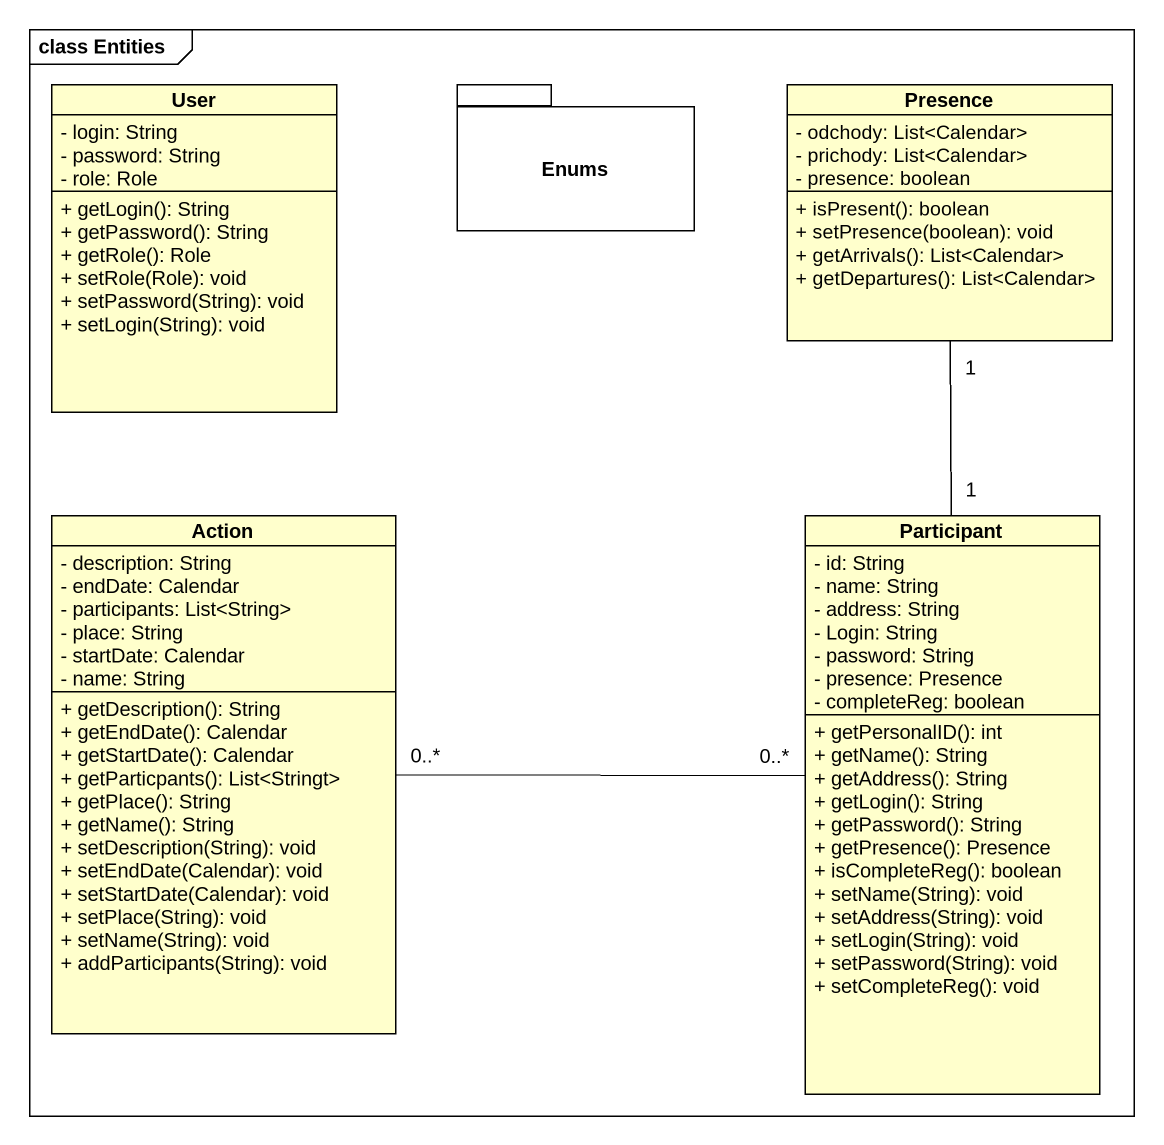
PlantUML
@startuml
mainframe class Entities
hide circle
hide empty members
skinparam classAttributeIconSize 0
class User {
  - login: String
  - password: String
  - role: Role
  + getLogin(): String
  + getPassword(): String
  + getRole(): Role
  + setRole(Role): void
  + setPassword(String): void
  + setLogin(String): void
}
package Enums {
}
class Presence {
  - odchody: List<Calendar>
  - prichody: List<Calendar>
  - presence: boolean
  + isPresent(): boolean
  + setPresence(boolean): void
  + getArrivals(): List<Calendar>
  + getDepartures(): List<Calendar>
}
class "Action" as Action_ {
  - description: String
  - endDate: Calendar
  - participants: List<String>
  - place: String
  - startDate: Calendar
  - name: String
  + getDescription(): String
  + getEndDate(): Calendar
  + getStartDate(): Calendar
  + getParticpants(): List<Stringt>
  + getPlace(): String
  + getName(): String
  + setDescription(String): void
  + setEndDate(Calendar): void
  + setStartDate(Calendar): void
  + setPlace(String): void
  + setName(String): void
  + addParticipants(String): void
}
class "Participant" as Participant_ {
  - id: String
  - name: String
  - address: String
  - Login: String
  - password: String
  - presence: Presence
  - completeReg: boolean
  + getPersonalID(): int
  + getName(): String
  + getAddress(): String
  + getLogin(): String
  + getPassword(): String
  + getPresence(): Presence
  + isCompleteReg(): boolean
  + setName(String): void
  + setAddress(String): void
  + setLogin(String): void
  + setPassword(String): void
  + setCompleteReg(): void
}
Action_ "0..*" -right- "0..*" Participant_
Participant_ "1" -up- "1" Presence
@enduml
